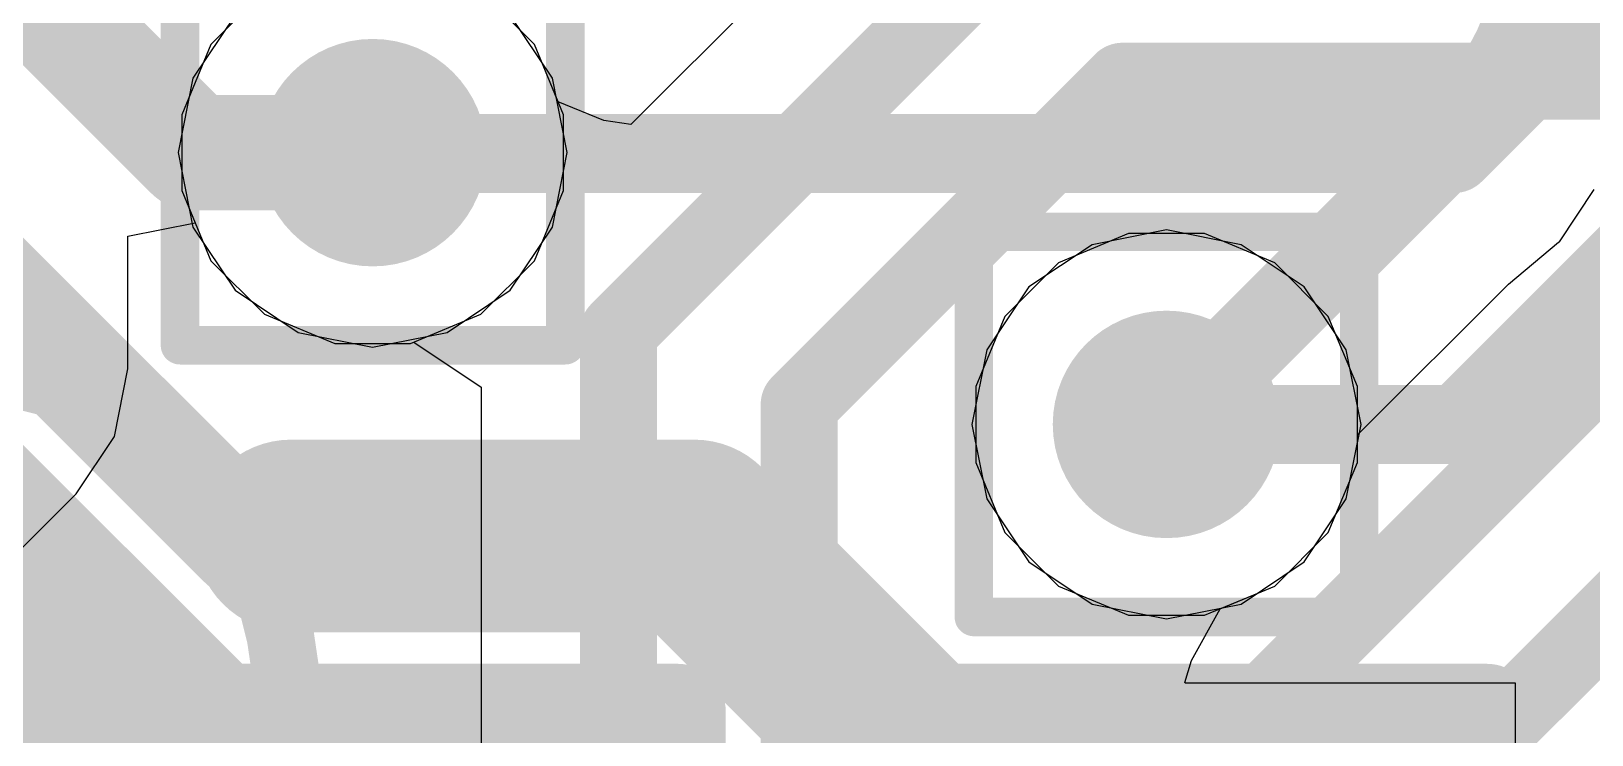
# Model space of a CAD drawing. Header units: inches. Extents: x -6 to 284, y -12 to 154.
# Drawn here: x 42.053 to 44.111, y -5.579 to -4.651 of the extents above; entities that cross this region are included whole.
import ezdxf

# ---------------------------------------------------------------- set-up
doc = ezdxf.new("R2010")
doc.units = ezdxf.units.IN
for name, color, linetype in [('Bottom Layer', 5, 'Continuous'), ('Bottom Overlay', 54, 'Continuous'), ('Bottom Paste', 16, 'Continuous'), ('Bottom Solder', 6, 'Continuous'), ('Drill Drawing', 1, 'Continuous'), ('GND-1', 16, 'Continuous'), ('GND-2', 90, 'Continuous'), ('GND-3', 216, 'Continuous'), ('GND-4', 54, 'Continuous'), ('PWR-1', 156, 'Continuous'), ('PWR-2', 130, 'Continuous'), ('Signal L1', 76, 'Continuous'), ('Signal L2', 6, 'Continuous'), ('Top Layer', 1, 'Continuous'), ('Via Holes', 16, 'Continuous')]:
    doc.layers.add(name, color=color, linetype=linetype)

# ---------------------------------------------------------------- blocks, each defined once
blk = doc.blocks.new('C___0402_B_479')
at = {"layer": 'Bottom Layer'}
for points in [[(-0.2413, 0.3175), (-0.2413, -0.3175), (-0.6985, -0.3175), (-0.6985, 0.3175)], [(0.6985, 0.3175), (0.6985, -0.3175), (0.2413, -0.3175), (0.2413, 0.3175)]]:
    blk.add_hatch(color=5, dxfattribs=at).paths.add_polyline_path(points)
at = {"layer": 'Bottom Paste'}
for points in [[(-0.2413, 0.3175), (-0.2413, -0.3175), (-0.6985, -0.3175), (-0.6985, 0.3175)], [(0.6985, 0.3175), (0.6985, -0.3175), (0.2413, -0.3175), (0.2413, 0.3175)]]:
    blk.add_hatch(color=16, dxfattribs=at).paths.add_polyline_path(points)
at = {"layer": 'Bottom Solder'}
for points in [[(-0.1813, 0.3775), (-0.1813, -0.3775), (-0.7585, -0.3775), (-0.7585, 0.3775)], [(0.7585, 0.3775), (0.7585, -0.3775), (0.1813, -0.3775), (0.1813, 0.3775)]]:
    blk.add_hatch(color=6, dxfattribs=at).paths.add_polyline_path(points)
at = {"layer": 'Bottom Overlay'}
for points in [[(-0.7874, 0.4064, 0.127, 0.127, 0), (-0.7874, -0.4064, 0.127, 0.127, 0)], [(-0.7874, 0.4064, 0.127, 0.127, 0), (-0.2794, 0.4064, 0.127, 0.127, 0)], [(0.2794, 0.4064, 0.127, 0.127, 0), (0.7874, 0.4064, 0.127, 0.127, 0)], [(0.7874, 0.4064, 0.127, 0.127, 0), (0.7874, -0.4064, 0.127, 0.127, 0)], [(-0.7874, -0.4064, 0.127, 0.127, 0), (-0.2794, -0.4064, 0.127, 0.127, 0)], [(0.2794, -0.4064, 0.127, 0.127, 0), (0.7874, -0.4064, 0.127, 0.127, 0)]]:
    blk.add_lwpolyline(points, format="xyseb", dxfattribs=at)
for points in [[(-0.8191, 0.4064, 0.0635, 0.0635, 1), (-0.7556, 0.4064, 0.0635, 0.0635, 1)], [(-0.8191, 0.4064, 0.0635, 0.0635, 1), (-0.7556, 0.4064, 0.0635, 0.0635, 1)], [(-0.3111, 0.4064, 0.0635, 0.0635, 1), (-0.2477, 0.4064, 0.0635, 0.0635, 1)], [(0.2477, 0.4064, 0.0635, 0.0635, 1), (0.3111, 0.4064, 0.0635, 0.0635, 1)], [(0.7556, 0.4064, 0.0635, 0.0635, 1), (0.8191, 0.4064, 0.0635, 0.0635, 1)], [(0.7556, 0.4064, 0.0635, 0.0635, 1), (0.8191, 0.4064, 0.0635, 0.0635, 1)], [(-0.8191, -0.4064, 0.0635, 0.0635, 1), (-0.7556, -0.4064, 0.0635, 0.0635, 1)], [(-0.8191, -0.4064, 0.0635, 0.0635, 1), (-0.7556, -0.4064, 0.0635, 0.0635, 1)], [(-0.3111, -0.4064, 0.0635, 0.0635, 1), (-0.2477, -0.4064, 0.0635, 0.0635, 1)], [(0.2477, -0.4064, 0.0635, 0.0635, 1), (0.3111, -0.4064, 0.0635, 0.0635, 1)], [(0.7556, -0.4064, 0.0635, 0.0635, 1), (0.8191, -0.4064, 0.0635, 0.0635, 1)], [(0.7556, -0.4064, 0.0635, 0.0635, 1), (0.8191, -0.4064, 0.0635, 0.0635, 1)]]:
    blk.add_lwpolyline(points, format="xyseb", close=True, dxfattribs=at)
blk = doc.blocks.new('C___0402_B_482')
at = {"layer": 'Bottom Layer'}
for points in [[(-0.2413, 0.3175), (-0.2413, -0.3175), (-0.6985, -0.3175), (-0.6985, 0.3175)], [(0.6985, 0.3175), (0.6985, -0.3175), (0.2413, -0.3175), (0.2413, 0.3175)]]:
    blk.add_hatch(color=5, dxfattribs=at).paths.add_polyline_path(points)
at = {"layer": 'Bottom Paste'}
for points in [[(-0.2413, 0.3175), (-0.2413, -0.3175), (-0.6985, -0.3175), (-0.6985, 0.3175)], [(0.6985, 0.3175), (0.6985, -0.3175), (0.2413, -0.3175), (0.2413, 0.3175)]]:
    blk.add_hatch(color=16, dxfattribs=at).paths.add_polyline_path(points)
at = {"layer": 'Bottom Solder'}
for points in [[(-0.1813, 0.3775), (-0.1813, -0.3775), (-0.7585, -0.3775), (-0.7585, 0.3775)], [(0.7585, 0.3775), (0.7585, -0.3775), (0.1813, -0.3775), (0.1813, 0.3775)]]:
    blk.add_hatch(color=6, dxfattribs=at).paths.add_polyline_path(points)
at = {"layer": 'Bottom Overlay'}
for points in [[(-0.7874, 0.4064, 0.127, 0.127, 0), (-0.2794, 0.4064, 0.127, 0.127, 0)], [(-0.7874, 0.4064, 0.127, 0.127, 0), (-0.7874, -0.4064, 0.127, 0.127, 0)], [(0.2794, 0.4064, 0.127, 0.127, 0), (0.7874, 0.4064, 0.127, 0.127, 0)], [(0.7874, 0.4064, 0.127, 0.127, 0), (0.7874, -0.4064, 0.127, 0.127, 0)], [(-0.7874, -0.4064, 0.127, 0.127, 0), (-0.2794, -0.4064, 0.127, 0.127, 0)], [(0.2794, -0.4064, 0.127, 0.127, 0), (0.7874, -0.4064, 0.127, 0.127, 0)]]:
    blk.add_lwpolyline(points, format="xyseb", dxfattribs=at)
for points in [[(-0.8191, 0.4064, 0.0635, 0.0635, 1), (-0.7556, 0.4064, 0.0635, 0.0635, 1)], [(-0.8191, 0.4064, 0.0635, 0.0635, 1), (-0.7556, 0.4064, 0.0635, 0.0635, 1)], [(-0.3111, 0.4064, 0.0635, 0.0635, 1), (-0.2477, 0.4064, 0.0635, 0.0635, 1)], [(0.2477, 0.4064, 0.0635, 0.0635, 1), (0.3111, 0.4064, 0.0635, 0.0635, 1)], [(0.7556, 0.4064, 0.0635, 0.0635, 1), (0.8191, 0.4064, 0.0635, 0.0635, 1)], [(0.7556, 0.4064, 0.0635, 0.0635, 1), (0.8191, 0.4064, 0.0635, 0.0635, 1)], [(-0.8191, -0.4064, 0.0635, 0.0635, 1), (-0.7556, -0.4064, 0.0635, 0.0635, 1)], [(-0.8191, -0.4064, 0.0635, 0.0635, 1), (-0.7556, -0.4064, 0.0635, 0.0635, 1)], [(-0.3111, -0.4064, 0.0635, 0.0635, 1), (-0.2477, -0.4064, 0.0635, 0.0635, 1)], [(0.2477, -0.4064, 0.0635, 0.0635, 1), (0.3111, -0.4064, 0.0635, 0.0635, 1)], [(0.7556, -0.4064, 0.0635, 0.0635, 1), (0.8191, -0.4064, 0.0635, 0.0635, 1)], [(0.7556, -0.4064, 0.0635, 0.0635, 1), (0.8191, -0.4064, 0.0635, 0.0635, 1)]]:
    blk.add_lwpolyline(points, format="xyseb", close=True, dxfattribs=at)

msp = doc.modelspace()

# ---------------------------------------------------------------- hatches: boundary and pattern name
at = {"layer": 'Bottom Layer'}
h = msp.add_hatch(color=5, dxfattribs=at)
edge = h.paths.add_edge_path()
edge.add_arc((42.5032, -4.8116), 0.15, 0, 360)
h = msp.add_hatch(color=5, dxfattribs=at)
edge = h.paths.add_edge_path()
edge.add_arc((43.5499, -5.17), 0.15, 0, 360)
at = {"layer": 'GND-1'}
h = msp.add_hatch(color=16, dxfattribs=at)
edge = h.paths.add_edge_path()
edge.add_arc((42.5032, -4.8116), 0.15, 0, 360)
h = msp.add_hatch(color=16, dxfattribs=at)
edge = h.paths.add_edge_path()
edge.add_arc((43.5499, -5.17), 0.15, 0, 360)
at = {"layer": 'GND-2'}
h = msp.add_hatch(color=90, dxfattribs=at)
edge = h.paths.add_edge_path()
edge.add_arc((42.5032, -4.8116), 0.15, 0, 360)
h = msp.add_hatch(color=90, dxfattribs=at)
edge = h.paths.add_edge_path()
edge.add_arc((43.5499, -5.17), 0.15, 0, 360)
at = {"layer": 'GND-3'}
h = msp.add_hatch(color=216, dxfattribs=at)
edge = h.paths.add_edge_path()
edge.add_arc((42.5032, -4.8116), 0.15, 0, 360)
h = msp.add_hatch(color=216, dxfattribs=at)
edge = h.paths.add_edge_path()
edge.add_arc((43.5499, -5.17), 0.15, 0, 360)
at = {"layer": 'GND-4'}
h = msp.add_hatch(color=54, dxfattribs=at)
edge = h.paths.add_edge_path()
edge.add_arc((42.5032, -4.8116), 0.15, 0, 360)
h = msp.add_hatch(color=54, dxfattribs=at)
edge = h.paths.add_edge_path()
edge.add_arc((43.5499, -5.17), 0.15, 0, 360)
at = {"layer": 'PWR-1'}
h = msp.add_hatch(color=156, dxfattribs=at)
edge = h.paths.add_edge_path()
edge.add_arc((42.5032, -4.8116), 0.15, 0, 360)
h = msp.add_hatch(color=156, dxfattribs=at)
edge = h.paths.add_edge_path()
edge.add_arc((43.5499, -5.17), 0.15, 0, 360)
at = {"layer": 'PWR-2'}
h = msp.add_hatch(color=130, dxfattribs=at)
edge = h.paths.add_edge_path()
edge.add_arc((42.5032, -4.8116), 0.15, 0, 360)
h = msp.add_hatch(color=130, dxfattribs=at)
edge = h.paths.add_edge_path()
edge.add_arc((43.5499, -5.17), 0.15, 0, 360)
at = {"layer": 'Signal L1'}
h = msp.add_hatch(color=76, dxfattribs=at)
edge = h.paths.add_edge_path()
edge.add_arc((42.5032, -4.8116), 0.15, 0, 360)
h = msp.add_hatch(color=76, dxfattribs=at)
edge = h.paths.add_edge_path()
edge.add_arc((43.5499, -5.17), 0.15, 0, 360)
at = {"layer": 'Signal L2'}
h = msp.add_hatch(color=6, dxfattribs=at)
edge = h.paths.add_edge_path()
edge.add_arc((42.5032, -4.8116), 0.15, 0, 360)
h = msp.add_hatch(color=6, dxfattribs=at)
edge = h.paths.add_edge_path()
edge.add_arc((43.5499, -5.17), 0.15, 0, 360)
at = {"layer": 'Top Layer'}
h = msp.add_hatch(color=1, dxfattribs=at)
edge = h.paths.add_edge_path()
edge.add_arc((42.5032, -4.8116), 0.15, 0, 360)
h = msp.add_hatch(color=1, dxfattribs=at)
edge = h.paths.add_edge_path()
edge.add_arc((43.5499, -5.17), 0.15, 0, 360)
at = {"layer": 'Via Holes'}
h = msp.add_hatch(color=7, dxfattribs=at)
edge = h.paths.add_edge_path()
edge.add_arc((42.5032, -4.8116), 0.075, 0, 360)
h = msp.add_hatch(color=7, dxfattribs=at)
edge = h.paths.add_edge_path()
edge.add_arc((43.5499, -5.17), 0.075, 0, 360)

# ---------------------------------------------------------------- linework, layer by layer
at = {"layer": 'Bottom Layer'}
for p, q in [((44.0679, -4.929), (44.1138, -4.8604)), ((44.0006, -4.9849), (44.0668, -4.9298)), ((44.0668, -4.9298), (44.0679, -4.929)), ((43.8015, -5.1839), (44.0006, -4.9849)), ((43.8015, -5.2201), (43.8015, -5.1839)), ((43.7632, -5.3125), (43.8015, -5.2201)), ((43.6925, -5.3833), (43.7632, -5.3125)), ((43.6206, -5.4131), (43.6925, -5.3833)), ((43.5826, -5.4816), (43.6206, -5.4131)), ((43.5742, -5.5105), (43.5826, -5.4816)), ((43.5746, -5.5111), (43.5742, -5.5105)), ((44.0102, -5.5111), (43.5746, -5.5111)), ((44.0102, -5.8483), (44.0102, -5.5111))]:
    msp.add_line(p, q, dxfattribs=at)
for points in [[(41.8674, -4.4135, 0.1524, 0.1524, 0), (42.2655, -4.8116, 0.1524, 0.1524, 0)], [(41.5022, -4.4912, 0.1524, 0.1524, 0), (42.3349, -5.3238, 0.1524, 0.1524, 0)], [(44.0503, -4.4988, 0.1143, 0.1143, -0.199489), (43.9288, -4.7912, 0.1143, 0.1143, 0)], [(41.3604, -4.7865, 0.1524, 0.1524, 0), (42.2576, -5.6836, 0.1524, 0.1524, 0)], [(42.2655, -4.8116, 0.1524, 0.1524, 0), (42.5032, -4.8116, 0.1524, 0.1524, 0)], [(43.5499, -5.17, 0.1143, 0.1143, 0), (43.9288, -4.7912, 0.1143, 0.1143, 0)], [(42.3957, -5.3171, 0.254, 0.254, 0), (42.9271, -5.3171, 0.254, 0.254, 0)], [(42.9271, -5.3171, 0.254, 0.254, 0), (43.4768, -5.8667, 0.254, 0.254, 0)]]:
    msp.add_lwpolyline(points, format="xyseb", dxfattribs=at)
for points in [[(42.2274, -4.8116, 0.0762, 0.0762, 1), (42.3036, -4.8116, 0.0762, 0.0762, 1)], [(42.2274, -4.8116, 0.0762, 0.0762, 1), (42.3036, -4.8116, 0.0762, 0.0762, 1)], [(42.4651, -4.8116, 0.0762, 0.0762, 1), (42.5413, -4.8116, 0.0762, 0.0762, 1)], [(43.9002, -4.7912, 0.0571, 0.0571, 1), (43.9574, -4.7912, 0.0571, 0.0571, 1)], [(43.9002, -4.7912, 0.0571, 0.0571, 1), (43.9574, -4.7912, 0.0571, 0.0571, 1)], [(43.5214, -5.17, 0.0571, 0.0571, 1), (43.5785, -5.17, 0.0571, 0.0571, 1)], [(42.3322, -5.3171, 0.127, 0.127, 1), (42.4592, -5.3171, 0.127, 0.127, 1)], [(42.8636, -5.3171, 0.127, 0.127, 1), (42.9906, -5.3171, 0.127, 0.127, 1)], [(42.8636, -5.3171, 0.127, 0.127, 1), (42.9906, -5.3171, 0.127, 0.127, 1)], [(42.2968, -5.3238, 0.0762, 0.0762, 1), (42.373, -5.3238, 0.0762, 0.0762, 1)]]:
    msp.add_lwpolyline(points, format="xyseb", close=True, dxfattribs=at)
at = {"layer": 'Drill Drawing'}
for points in [[(42.2492, -5.0656, 0.0508, 0.0508, 0), (42.2492, -4.5576, 0.0508, 0.0508, 0)], [(42.7572, -5.0656, 0.0508, 0.0508, 0), (42.7572, -4.5576, 0.0508, 0.0508, 0)], [(43.2959, -4.916, 0.0508, 0.0508, 0), (43.8039, -4.916, 0.0508, 0.0508, 0)], [(43.2959, -5.424, 0.0508, 0.0508, 0), (43.2959, -4.916, 0.0508, 0.0508, 0)], [(43.8039, -5.424, 0.0508, 0.0508, 0), (43.8039, -4.916, 0.0508, 0.0508, 0)], [(42.2492, -5.0656, 0.0508, 0.0508, 0), (42.7572, -5.0656, 0.0508, 0.0508, 0)], [(43.2959, -5.424, 0.0508, 0.0508, 0), (43.8039, -5.424, 0.0508, 0.0508, 0)]]:
    msp.add_lwpolyline(points, format="xyseb", dxfattribs=at)
for points in [[(43.2832, -4.916, 0.0254, 0.0254, 1), (43.3086, -4.916, 0.0254, 0.0254, 1)], [(43.2832, -4.916, 0.0254, 0.0254, 1), (43.3086, -4.916, 0.0254, 0.0254, 1)], [(43.7912, -4.916, 0.0254, 0.0254, 1), (43.8166, -4.916, 0.0254, 0.0254, 1)], [(43.7912, -4.916, 0.0254, 0.0254, 1), (43.8166, -4.916, 0.0254, 0.0254, 1)], [(42.2365, -5.0656, 0.0254, 0.0254, 1), (42.2619, -5.0656, 0.0254, 0.0254, 1)], [(42.2365, -5.0656, 0.0254, 0.0254, 1), (42.2619, -5.0656, 0.0254, 0.0254, 1)], [(42.7445, -5.0656, 0.0254, 0.0254, 1), (42.7699, -5.0656, 0.0254, 0.0254, 1)], [(42.7445, -5.0656, 0.0254, 0.0254, 1), (42.7699, -5.0656, 0.0254, 0.0254, 1)], [(43.2832, -5.424, 0.0254, 0.0254, 1), (43.3086, -5.424, 0.0254, 0.0254, 1)], [(43.2832, -5.424, 0.0254, 0.0254, 1), (43.3086, -5.424, 0.0254, 0.0254, 1)], [(43.7912, -5.424, 0.0254, 0.0254, 1), (43.8166, -5.424, 0.0254, 0.0254, 1)], [(43.7912, -5.424, 0.0254, 0.0254, 1), (43.8166, -5.424, 0.0254, 0.0254, 1)]]:
    msp.add_lwpolyline(points, format="xyseb", close=True, dxfattribs=at)
at = {"layer": 'GND-1'}
for p, q in [((42.3607, -4.5983), (42.2899, -4.669)), ((42.7165, -4.669), (42.6458, -4.5983)), ((42.2899, -4.669), (42.2516, -4.7615)), ((42.7548, -4.7615), (42.7165, -4.669)), ((42.2516, -4.7615), (42.2516, -4.8616)), ((42.7548, -4.8616), (42.7548, -4.7615)), ((42.2516, -4.8616), (42.2899, -4.9541)), ((42.7165, -4.9541), (42.7548, -4.8616)), ((43.4999, -4.9184), (43.4074, -4.9567)), ((43.6, -4.9184), (43.4999, -4.9184)), ((43.6925, -4.9567), (43.6, -4.9184)), ((42.2899, -4.9541), (42.3607, -5.0248)), ((42.6458, -5.0248), (42.7165, -4.9541)), ((43.4074, -4.9567), (43.3366, -5.0275)), ((43.7632, -5.0275), (43.6925, -4.9567)), ((42.3607, -5.0248), (42.4532, -5.0632)), ((42.5533, -5.0632), (42.6458, -5.0248)), ((43.3366, -5.0275), (43.2983, -5.12)), ((43.8015, -5.12), (43.7632, -5.0275)), ((42.4532, -5.0632), (42.5533, -5.0632)), ((43.2983, -5.12), (43.2983, -5.2201)), ((43.8015, -5.2201), (43.8015, -5.12)), ((43.2983, -5.2201), (43.3366, -5.3125)), ((43.7632, -5.3125), (43.8015, -5.2201)), ((43.3366, -5.3125), (43.4074, -5.3833)), ((43.6925, -5.3833), (43.7632, -5.3125)), ((43.4074, -5.3833), (43.4999, -5.4216)), ((43.6, -5.4216), (43.6925, -5.3833)), ((43.4999, -5.4216), (43.6, -5.4216))]:
    msp.add_line(p, q, dxfattribs=at)
at = {"layer": 'GND-2'}
for p, q in [((42.3607, -4.5983), (42.2899, -4.669)), ((42.7165, -4.669), (42.6458, -4.5983)), ((42.2899, -4.669), (42.2516, -4.7615)), ((42.7548, -4.7615), (42.7165, -4.669)), ((42.2516, -4.7615), (42.2516, -4.8616)), ((42.7548, -4.8616), (42.7548, -4.7615)), ((42.2516, -4.8616), (42.2899, -4.9541)), ((42.7165, -4.9541), (42.7548, -4.8616)), ((43.4999, -4.9184), (43.4074, -4.9567)), ((43.6, -4.9184), (43.4999, -4.9184)), ((43.6925, -4.9567), (43.6, -4.9184)), ((42.2899, -4.9541), (42.3607, -5.0248)), ((42.6458, -5.0248), (42.7165, -4.9541)), ((43.4074, -4.9567), (43.3366, -5.0275)), ((43.7632, -5.0275), (43.6925, -4.9567)), ((42.3607, -5.0248), (42.4532, -5.0632)), ((42.5533, -5.0632), (42.6458, -5.0248)), ((43.3366, -5.0275), (43.2983, -5.12)), ((43.8015, -5.12), (43.7632, -5.0275)), ((42.4532, -5.0632), (42.5533, -5.0632)), ((43.2983, -5.12), (43.2983, -5.2201)), ((43.8015, -5.2201), (43.8015, -5.12)), ((43.2983, -5.2201), (43.3366, -5.3125)), ((43.7632, -5.3125), (43.8015, -5.2201)), ((43.3366, -5.3125), (43.4074, -5.3833)), ((43.6925, -5.3833), (43.7632, -5.3125)), ((43.4074, -5.3833), (43.4999, -5.4216)), ((43.6, -5.4216), (43.6925, -5.3833)), ((43.4999, -5.4216), (43.6, -5.4216))]:
    msp.add_line(p, q, dxfattribs=at)
at = {"layer": 'GND-3'}
for p, q in [((42.3607, -4.5983), (42.2899, -4.669)), ((42.7165, -4.669), (42.6458, -4.5983)), ((42.2899, -4.669), (42.2516, -4.7615)), ((42.7548, -4.7615), (42.7165, -4.669)), ((42.2516, -4.7615), (42.2516, -4.8616)), ((42.7548, -4.8616), (42.7548, -4.7615)), ((42.2516, -4.8616), (42.2899, -4.9541)), ((42.7165, -4.9541), (42.7548, -4.8616)), ((43.4999, -4.9184), (43.4074, -4.9567)), ((43.6, -4.9184), (43.4999, -4.9184)), ((43.6925, -4.9567), (43.6, -4.9184)), ((42.2899, -4.9541), (42.3607, -5.0248)), ((42.6458, -5.0248), (42.7165, -4.9541)), ((43.4074, -4.9567), (43.3366, -5.0275)), ((43.7632, -5.0275), (43.6925, -4.9567)), ((42.3607, -5.0248), (42.4532, -5.0632)), ((42.5533, -5.0632), (42.6458, -5.0248)), ((43.3366, -5.0275), (43.2983, -5.12)), ((43.8015, -5.12), (43.7632, -5.0275)), ((42.4532, -5.0632), (42.5533, -5.0632)), ((43.2983, -5.12), (43.2983, -5.2201)), ((43.8015, -5.2201), (43.8015, -5.12)), ((43.2983, -5.2201), (43.3366, -5.3125)), ((43.7632, -5.3125), (43.8015, -5.2201)), ((43.3366, -5.3125), (43.4074, -5.3833)), ((43.6925, -5.3833), (43.7632, -5.3125)), ((43.4074, -5.3833), (43.4999, -5.4216)), ((43.6, -5.4216), (43.6925, -5.3833)), ((43.4999, -5.4216), (43.6, -5.4216))]:
    msp.add_line(p, q, dxfattribs=at)
at = {"layer": 'GND-4'}
for p, q in [((42.3607, -4.5983), (42.2899, -4.669)), ((42.7165, -4.669), (42.6458, -4.5983)), ((42.2899, -4.669), (42.2516, -4.7615)), ((42.7548, -4.7615), (42.7165, -4.669)), ((42.2516, -4.7615), (42.2516, -4.8616)), ((42.7548, -4.8616), (42.7548, -4.7615)), ((42.2516, -4.8616), (42.2899, -4.9541)), ((42.7165, -4.9541), (42.7548, -4.8616)), ((43.4999, -4.9184), (43.4074, -4.9567)), ((43.6, -4.9184), (43.4999, -4.9184)), ((43.6925, -4.9567), (43.6, -4.9184)), ((42.2899, -4.9541), (42.3607, -5.0248)), ((42.6458, -5.0248), (42.7165, -4.9541)), ((43.4074, -4.9567), (43.3366, -5.0275)), ((43.7632, -5.0275), (43.6925, -4.9567)), ((42.3607, -5.0248), (42.4532, -5.0632)), ((42.5533, -5.0632), (42.6458, -5.0248)), ((43.3366, -5.0275), (43.2983, -5.12)), ((43.8015, -5.12), (43.7632, -5.0275)), ((42.4532, -5.0632), (42.5533, -5.0632)), ((43.2983, -5.12), (43.2983, -5.2201)), ((43.8015, -5.2201), (43.8015, -5.12)), ((43.2983, -5.2201), (43.3366, -5.3125)), ((43.7632, -5.3125), (43.8015, -5.2201)), ((43.3366, -5.3125), (43.4074, -5.3833)), ((43.6925, -5.3833), (43.7632, -5.3125)), ((43.4074, -5.3833), (43.4999, -5.4216)), ((43.6, -5.4216), (43.6925, -5.3833)), ((43.4999, -5.4216), (43.6, -5.4216))]:
    msp.add_line(p, q, dxfattribs=at)
at = {"layer": 'PWR-1'}
for p, q in [((42.3218, -4.6302), (42.2662, -4.7134)), ((42.7402, -4.7134), (42.6846, -4.6302)), ((42.2662, -4.7134), (42.2467, -4.8116)), ((42.7598, -4.8116), (42.7402, -4.7134)), ((42.2467, -4.8116), (42.2662, -4.9097)), ((42.7402, -4.9097), (42.7598, -4.8116)), ((42.2662, -4.9097), (42.3218, -4.9929)), ((42.6846, -4.9929), (42.7402, -4.9097)), ((43.5499, -4.9135), (43.4518, -4.933)), ((43.6481, -4.933), (43.5499, -4.9135)), ((43.4518, -4.933), (43.3685, -4.9886)), ((43.7313, -4.9886), (43.6481, -4.933)), ((42.3218, -4.9929), (42.4051, -5.0486)), ((42.6014, -5.0486), (42.6846, -4.9929)), ((43.3685, -4.9886), (43.3129, -5.0718)), ((43.7869, -5.0718), (43.7313, -4.9886)), ((42.4051, -5.0486), (42.5032, -5.0681)), ((42.5032, -5.0681), (42.6014, -5.0486)), ((43.3129, -5.0718), (43.2934, -5.17)), ((43.8065, -5.17), (43.7869, -5.0718)), ((43.2934, -5.17), (43.3129, -5.2682)), ((43.7869, -5.2682), (43.8065, -5.17)), ((43.3129, -5.2682), (43.3685, -5.3514)), ((43.7313, -5.3514), (43.7869, -5.2682)), ((43.3685, -5.3514), (43.4518, -5.407)), ((43.6481, -5.407), (43.7313, -5.3514)), ((43.4518, -5.407), (43.5499, -5.4265)), ((43.5499, -5.4265), (43.6481, -5.407))]:
    msp.add_line(p, q, dxfattribs=at)
at = {"layer": 'PWR-2'}
for points in [[(43.929, -4.8127, 0.1041, 0.1041, 0), (45.7264, -3.0152, 0.1041, 0.1041, 0)], [(43.9339, -5.17, 0.1041, 0.1041, 0), (45.8724, -3.2315, 0.1041, 0.1041, 0)], [(42.5032, -4.8116, 0.1041, 0.1041, 0), (42.5043, -4.8127, 0.1041, 0.1041, 0)], [(42.5043, -4.8127, 0.1041, 0.1041, 0), (43.929, -4.8127, 0.1041, 0.1041, 0)], [(41.8283, -5.1625, 0.254, 0.254, 0), (42.8633, -6.1975, 0.254, 0.254, 0)], [(43.5499, -5.17, 0.1041, 0.1041, 0), (43.9339, -5.17, 0.1041, 0.1041, 0)]]:
    msp.add_lwpolyline(points, format="xyseb", dxfattribs=at)
for points in [[(42.4772, -4.8116, 0.0521, 0.0521, 1), (42.5293, -4.8116, 0.0521, 0.0521, 1)], [(42.4783, -4.8127, 0.0521, 0.0521, 1), (42.5304, -4.8127, 0.0521, 0.0521, 1)], [(42.4783, -4.8127, 0.0521, 0.0521, 1), (42.5304, -4.8127, 0.0521, 0.0521, 1)], [(43.9029, -4.8127, 0.0521, 0.0521, 1), (43.955, -4.8127, 0.0521, 0.0521, 1)], [(43.9029, -4.8127, 0.0521, 0.0521, 1), (43.955, -4.8127, 0.0521, 0.0521, 1)], [(43.5239, -5.17, 0.0521, 0.0521, 1), (43.576, -5.17, 0.0521, 0.0521, 1)], [(43.9078, -5.17, 0.0521, 0.0521, 1), (43.9599, -5.17, 0.0521, 0.0521, 1)], [(43.9078, -5.17, 0.0521, 0.0521, 1), (43.9599, -5.17, 0.0521, 0.0521, 1)]]:
    msp.add_lwpolyline(points, format="xyseb", close=True, dxfattribs=at)
at = {"layer": 'Signal L1'}
msp.add_lwpolyline([(42.5739, -5.9608, 0.254, 0.254, -0.414214), (41.8674, -5.2543, 0.254, 0.254, 0)], format="xyseb", dxfattribs=at)
at = {"layer": 'Signal L2'}
for points in [[(41.5136, -5.5348, 0.0889, 0.0889, -1), (42.3899, -5.5348, 0.0889, 0.0889, 0)], [(41.8057, -5.5348, 0.0889, 0.0889, -1), (42.0978, -5.5348, 0.0889, 0.0889, 0)], [(42.0978, -6.2428, 0.0889, 0.0889, 0), (42.0978, -5.5348, 0.0889, 0.0889, 0)], [(42.3899, -6.2428, 0.0889, 0.0889, 0), (42.3899, -5.5348, 0.0889, 0.0889, 0)]]:
    msp.add_lwpolyline(points, format="xyseb", dxfattribs=at)
for points in [[(42.0755, -5.5348, 0.0445, 0.0445, 1), (42.12, -5.5348, 0.0445, 0.0445, 1)], [(42.0755, -5.5348, 0.0445, 0.0445, 1), (42.12, -5.5348, 0.0445, 0.0445, 1)], [(42.3676, -5.5348, 0.0445, 0.0445, 1), (42.4121, -5.5348, 0.0445, 0.0445, 1)], [(42.3676, -5.5348, 0.0445, 0.0445, 1), (42.4121, -5.5348, 0.0445, 0.0445, 1)]]:
    msp.add_lwpolyline(points, format="xyseb", close=True, dxfattribs=at)
at = {"layer": 'Top Layer'}
for p, q in [((42.7165, -4.669), (42.6458, -4.5983)), ((43.0129, -4.6051), (42.8437, -4.7743)), ((42.7478, -4.7445), (42.7165, -4.669)), ((42.8079, -4.7691), (42.7478, -4.7445)), ((42.8437, -4.7743), (42.8079, -4.7691)), ((42.1803, -4.9218), (42.2692, -4.9041)), ((42.2692, -4.9041), (42.2899, -4.9541)), ((42.1803, -5.0968), (42.1803, -4.9218)), ((42.2899, -4.9541), (42.3607, -5.0248)), ((42.3607, -5.0248), (42.4532, -5.0632)), ((42.5533, -5.0632), (42.5573, -5.0615)), ((42.5573, -5.0615), (42.6462, -5.1209)), ((42.4532, -5.0632), (42.5533, -5.0632)), ((42.1626, -5.186), (42.1803, -5.0968)), ((42.6462, -5.1209), (42.6462, -5.5927)), ((42.1121, -5.2616), (42.1626, -5.186)), ((41.8366, -5.5371), (42.1121, -5.2616))]:
    msp.add_line(p, q, dxfattribs=at)
for points in [[(42.8275, -5.0469, 0.1016, 0.1016, 0), (43.411, -4.4634, 0.1016, 0.1016, 0)], [(43.0656, -5.1437, 0.1016, 0.1016, 0), (43.492, -4.7174, 0.1016, 0.1016, 0)], [(43.492, -4.7174, 0.1016, 0.1016, 0), (47.4561, -4.7174, 0.1016, 0.1016, 0)], [(41.9473, -7.269, 0.1016, 0.1016, 0), (44.2449, -4.9714, 0.1016, 0.1016, 0)], [(42.8275, -5.6678, 0.1016, 0.1016, 0), (42.8275, -5.0469, 0.1016, 0.1016, 0)], [(43.0656, -5.7852, 0.1016, 0.1016, 0), (43.0656, -5.1437, 0.1016, 0.1016, 0)], [(42.2013, -7.3554, 0.1016, 0.1016, 0), (44.3313, -5.2254, 0.1016, 0.1016, 0)]]:
    msp.add_lwpolyline(points, format="xyseb", dxfattribs=at)
for points in [[(43.4666, -4.7174, 0.0508, 0.0508, 1), (43.5174, -4.7174, 0.0508, 0.0508, 1)], [(43.4666, -4.7174, 0.0508, 0.0508, 1), (43.5174, -4.7174, 0.0508, 0.0508, 1)], [(42.8021, -5.0469, 0.0508, 0.0508, 1), (42.8529, -5.0469, 0.0508, 0.0508, 1)], [(42.8021, -5.0469, 0.0508, 0.0508, 1), (42.8529, -5.0469, 0.0508, 0.0508, 1)], [(43.0402, -5.1437, 0.0508, 0.0508, 1), (43.091, -5.1437, 0.0508, 0.0508, 1)], [(43.0402, -5.1437, 0.0508, 0.0508, 1), (43.091, -5.1437, 0.0508, 0.0508, 1)]]:
    msp.add_lwpolyline(points, format="xyseb", close=True, dxfattribs=at)

# ---------------------------------------------------------------- block references
at = {"rotation": 90}
for name, p in [('C___0402_B_482', (42.4989, -6.3366)), ('C___0402_B_479', (43.5657, -6.3366))]:
    msp.add_blockref(name, p, dxfattribs=at)

doc.saveas('drawing.dxf')
